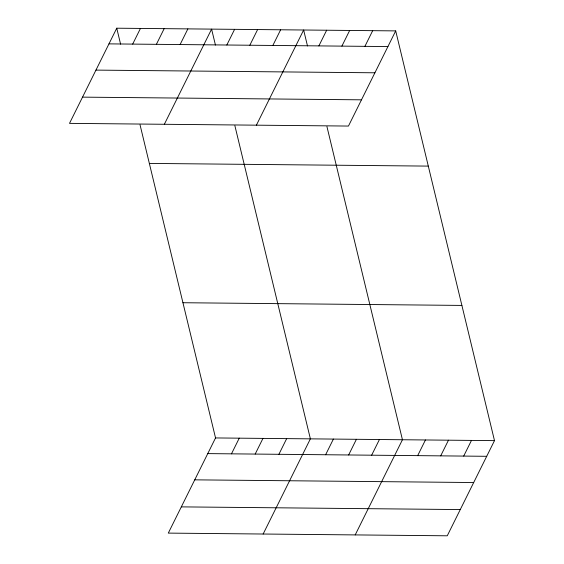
<?xml version="1.0" encoding="UTF-8"?>
<svg xmlns="http://www.w3.org/2000/svg" width="564" height="564" viewBox="0 0 564 564"><rect width="100%" height="100%" fill="white"/><g stroke="black" fill="none" stroke-linecap="round" stroke-linejoin="round"><path stroke-width="0.85" d="M116.748 28.2L69.506 123.368L348.46 126.061L395.702 30.893L116.748 28.2L120.59 44.154M132.674 44.105L140.457 28.426M156.39 44.33L164.166 28.658M180.099 44.563L187.882 28.884M164.35 124.284L211.592 29.116L215.441 45.071M226.827 45.014L234.603 29.335M249.838 45.233L257.621 29.561M272.849 45.458L280.632 29.779M256.401 125.173L303.643 30.005L307.493 45.959M318.879 45.903L326.662 30.223M341.89 46.121L349.673 30.449M364.908 46.347L372.684 30.667M140.034 124.778L215.54 437.939L168.298 533.107L447.252 535.8L494.494 440.632L395.702 30.893M231.473 453.844L239.256 438.165M255.182 454.069L262.965 438.397M278.898 454.302L286.674 438.623M263.141 534.023L310.383 438.855L234.878 125.694M325.618 454.753L333.402 439.074M348.637 454.972L356.413 439.3M371.648 455.197L379.431 439.518M355.2 534.912L402.442 439.744L326.937 126.583M417.677 455.641L425.453 439.962M440.688 455.86L448.472 440.188M463.7 456.086L471.483 440.406M108.965 43.872L387.919 46.565M95.943 70.105L374.898 72.798M82.527 97.135L361.482 99.828M149.347 163.412L428.302 166.105M182.94 302.727L461.895 305.42M215.54 437.939L494.494 440.632M207.763 453.611L486.718 456.304M194.735 479.844L473.697 482.537M181.319 506.874L460.28 509.567"/></g></svg>
